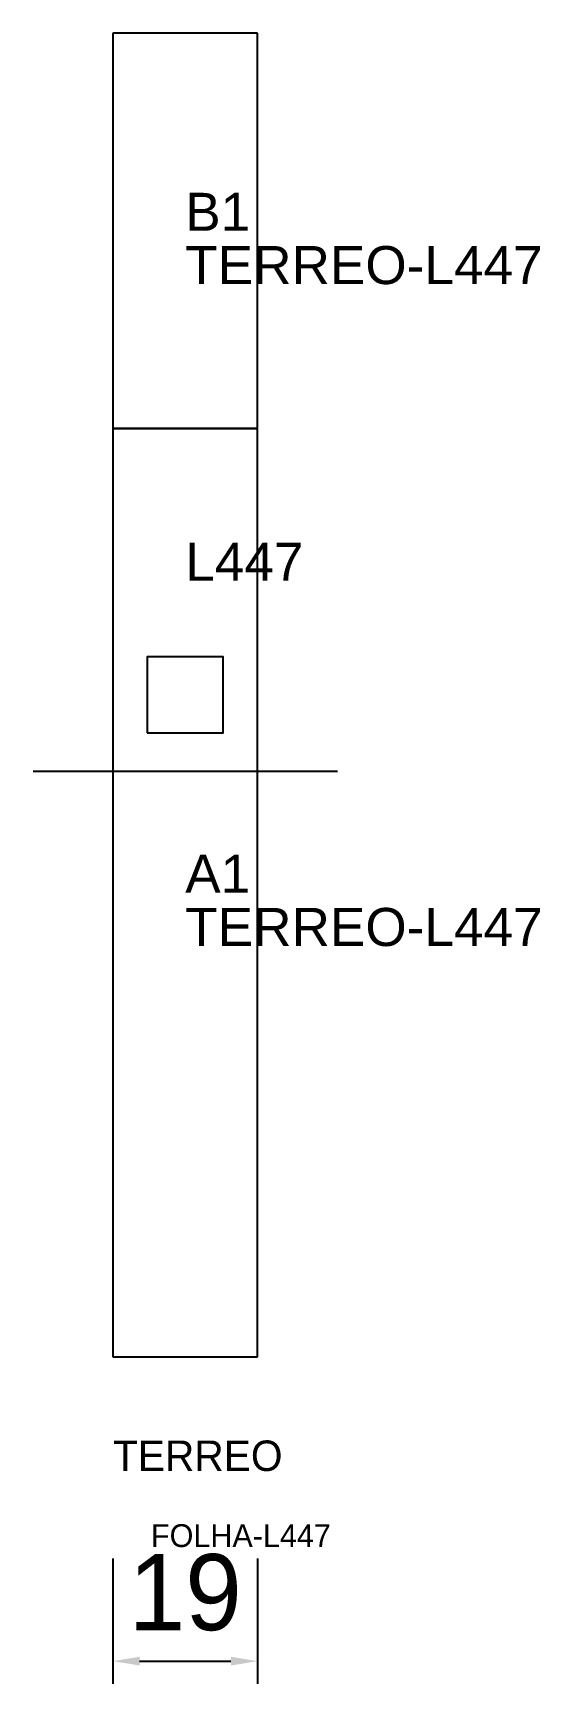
# Model space of a CAD drawing. Header units: metres. Extents: x 212 to 278, y -16 to 202.
import ezdxf

# ---------------------------------------------------------------- set-up
doc = ezdxf.new("R2010")
doc.units = ezdxf.units.M
for name, color, linetype in [('3', 3, 'CONTINUOUS'), ('AUX00', 7, 'CONTINUOUS'), ('COTA', 241, 'CONTINUOUS'), ('FOLHA', 255, 'CONTINUOUS'), ('Hachura', 251, 'CONTINUOUS'), ('NOMENCLATURA', 7, 'CONTINUOUS'), ('Nível', 160, 'CONTINUOUS'), ('Painéis', 200, 'CONTINUOUS'), ('Pilares', 5, 'CONTINUOUS'), ('SARR_2.2x7', 40, 'CONTINUOUS')]:
    doc.layers.add(name, color=color, linetype=linetype)
doc.styles.add('ARIAL', font='Arial.ttf')
doc.styles.add('STR_STANDARD', font='arial.ttf')
doc.dimstyles.new('EZ DXF', dxfattribs={"dimtxt": 10, "dimasz": 3.5, "dimexe": 3, "dimexo": 1.5, "dimgap": 1, "dimtad": 1, "dimdec": 1, "dimdsep": 46, "dimcen": 2.5, "dimazin": 3, "dimtfac": 1, "dimtmove": 0, "dimatfit": 3})

msp = doc.modelspace()

# ---------------------------------------------------------------- hatches: boundary and pattern name
at = {"layer": 'Hachura'}
h = msp.add_hatch(dxfattribs=at)
h.set_pattern_fill('ANSI31', scale=50)
h.paths.add_polyline_path([(222.2, 27.5), (241.2, 27.5), (241.2, 201.5), (222.2, 201.5)])
h = msp.add_hatch(dxfattribs=at)
h.set_pattern_fill('ANSI31', scale=50)
h.paths.add_polyline_path([(222.2, 27.5), (241.2, 27.5), (241.2, 201.5), (222.2, 201.5)])

# ---------------------------------------------------------------- linework, layer by layer
at = {"layer": '3'}
msp.add_lwpolyline([(222.2, 149.5), (241.2, 149.5)], close=True, dxfattribs=at)
msp.add_lwpolyline([(222.2, 149.5), (241.2, 149.5)], close=True, dxfattribs=at)
at = {"layer": 'Painéis', "color": 200}
for p, q in [((241.2, 201.5), (222.2, 201.5)), ((222.2, 201.5), (222.2, 27.5)), ((241.2, 201.5), (222.2, 201.5)), ((222.2, 201.5), (222.2, 27.5)), ((241.2, 27.5), (241.2, 201.5)), ((241.2, 27.5), (241.2, 201.5)), ((222.2, 27.5), (241.2, 27.5)), ((222.2, 27.5), (241.2, 27.5))]:
    msp.add_line(p, q, dxfattribs=at)
at = {"layer": 'Pilares'}
msp.add_lwpolyline([(226.7, 109.5), (236.7, 109.5), (236.7, 119.5), (226.7, 119.5)], close=True, dxfattribs=at)
msp.add_lwpolyline([(226.7, 109.5), (236.7, 109.5), (236.7, 119.5), (226.7, 119.5)], close=True, dxfattribs=at)
at = {"layer": 'SARR_2.2x7'}
msp.add_line((211.7, 104.5), (251.7, 104.5), dxfattribs=at)
msp.add_line((211.7, 104.5), (251.7, 104.5), dxfattribs=at)

# ---------------------------------------------------------------- texts
at = {"layer": '3', "style": 'STR_STANDARD'}
for s, p in [('B1', (231.7, 175.5)), ('B1', (231.7, 175.5)), ('A1', (231.7, 88.5)), ('A1', (231.7, 88.5))]:
    msp.add_text(s, height=5, dxfattribs=at).set_placement(p)
at = {"layer": 'AUX00', "style": 'STR_STANDARD'}
for p in [(231.7, 168.5), (231.7, 168.5), (231.7, 81.5), (231.7, 81.5)]:
    msp.add_text('TERREO-L447', height=5, dxfattribs=at).set_placement(p)
at = {"layer": 'FOLHA'}
msp.add_text('FOLHA-L447', height=3, dxfattribs=at).set_placement((227.2, 2.5))
msp.add_text('FOLHA-L447', height=3, dxfattribs=at).set_placement((227.2, 2.5))
at = {"layer": 'NOMENCLATURA', "insert": (231.7, 134.5), "char_height": 5, "attachment_point": 1, "style": 'ARIAL'}
msp.add_mtext('L447', dxfattribs=at)
msp.add_mtext('L447', dxfattribs=at)
at = {"layer": 'Nível'}
msp.add_text('TERREO', height=4, dxfattribs=at).set_placement((222.2, 12.5))
msp.add_text('TERREO', height=4, dxfattribs=at).set_placement((222.2, 12.5))

# ---------------------------------------------------------------- dimensions: what is measured, and where the dimension line sits
at = {"layer": 'COTA'}
msp.add_linear_dim(base=(222.2, -12.5), p1=(222.2, 2.5), p2=(241.2, 2.5), dimstyle='EZ DXF', dxfattribs=at).render()
msp.add_linear_dim(base=(222.2, -12.5), p1=(222.2, 2.5), p2=(241.2, 2.5), dimstyle='EZ DXF', dxfattribs=at).render()

doc.saveas('drawing.dxf')
